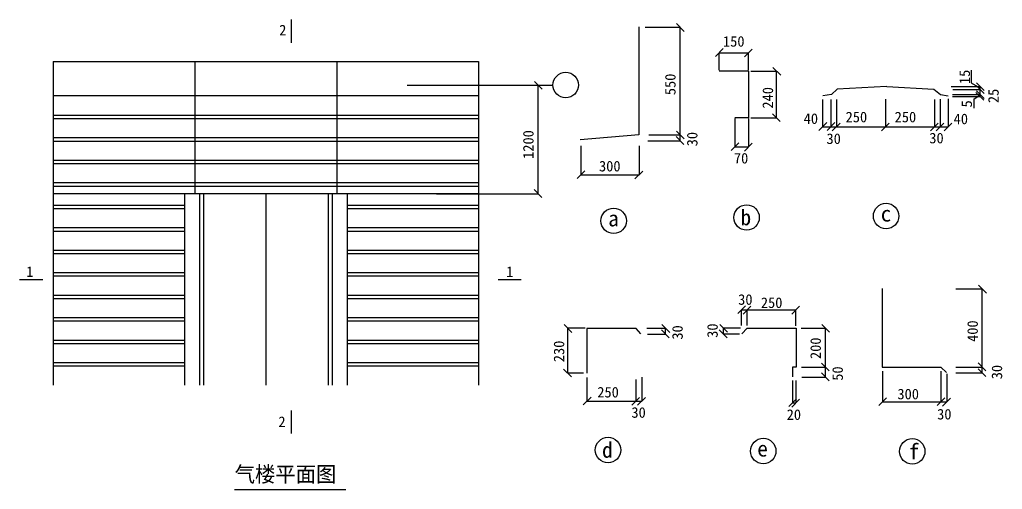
# Model space of a CAD drawing. Header units: metres. Extents: x 784 to 10835, y 2400 to 15104.
# Drawn here: x 784 to 10835, y 10300 to 15104 of the extents above; entities that cross this region are included whole.
import ezdxf

# ---------------------------------------------------------------- set-up
doc = ezdxf.new("R2010")
doc.units = ezdxf.units.M
for name, color, linetype in [('HZ', 7, 'Continuous'), ('TEXT', 6, 'Continuous'), ('WALL', 2, 'Continuous'), ('WINDOW', 4, 'Continuous')]:
    doc.layers.add(name, color=color, linetype=linetype)

# ---------------------------------------------------------------- blocks, each defined once
blk = doc.blocks.new('_ArchTick')
at = {"color": 5, "linetype": 'ByBlock'}
blk.add_lwpolyline([(-0.56, -0.56), (0.5, 0.5)], dxfattribs=at)

msp = doc.modelspace()

# ---------------------------------------------------------------- linework, layer by layer
for p, q in [((10514.81, 14587.65), (10514.81, 14458.53)), ((10514.81, 14458.53), (10605.65, 14404.82)), ((10546.16, 14294.84), (10604.09, 14330.19)), ((10546.16, 14198.79), (10546.16, 14294.84))]:
    msp.add_line(p, q)
at = {"layer": 'HZ'}
for p, q in [((1125.73, 14676.84), (5478.12, 14676.84)), ((1125.73, 14326.84), (5478.12, 14326.84)), ((1125.73, 14126.84), (5478.12, 14126.84)), ((1125.73, 14091.84), (5478.12, 14091.84)), ((1125.73, 13896.84), (5478.12, 13896.84)), ((1125.73, 13861.84), (5478.12, 13861.84)), ((1125.73, 13666.84), (5478.12, 13666.84)), ((1125.73, 13631.84), (5478.12, 13631.84)), ((1125.73, 13436.84), (5478.12, 13436.84)), ((1125.73, 13401.84), (5478.12, 13401.84)), ((1125.73, 13326.84), (5478.12, 13326.84)), ((1125.73, 13206.84), (2471.27, 13206.84)), ((1125.73, 13171.84), (2471.27, 13171.84)), ((4132.58, 13206.84), (5478.12, 13206.84)), ((4132.58, 13171.84), (5478.12, 13171.84)), ((1125.73, 12976.84), (2471.27, 12976.84)), ((4132.58, 12976.84), (5478.12, 12976.84)), ((1125.73, 12941.84), (2471.27, 12941.84)), ((4132.58, 12941.84), (5478.12, 12941.84)), ((1125.73, 12746.84), (2471.27, 12746.84)), ((1125.73, 12711.84), (2471.27, 12711.84)), ((4132.58, 12746.84), (5478.12, 12746.84)), ((4132.58, 12711.84), (5478.12, 12711.84)), ((1125.73, 12516.84), (2471.27, 12516.84)), ((1125.73, 12481.84), (2471.27, 12481.84)), ((4132.58, 12516.84), (5478.12, 12516.84)), ((4132.58, 12481.84), (5478.12, 12481.84)), ((1125.73, 12286.84), (2471.27, 12286.84)), ((4132.58, 12286.84), (5478.12, 12286.84)), ((1125.73, 12251.84), (2471.27, 12251.84)), ((4132.58, 12251.84), (5478.12, 12251.84)), ((1125.73, 12056.84), (2471.27, 12056.84)), ((1125.73, 12021.84), (2471.27, 12021.84)), ((4132.58, 12056.84), (5478.12, 12056.84)), ((4132.58, 12021.84), (5478.12, 12021.84)), ((1125.73, 11826.84), (2471.27, 11826.84)), ((1125.73, 11791.84), (2471.27, 11791.84)), ((4132.58, 11826.84), (5478.12, 11826.84)), ((4132.58, 11791.84), (5478.12, 11791.84)), ((1125.73, 11596.84), (2471.27, 11596.84)), ((1125.73, 11561.84), (2471.27, 11561.84)), ((4132.58, 11596.84), (5478.12, 11596.84)), ((4132.58, 11561.84), (5478.12, 11561.84)), ((2981.1, 10299.62), (4119.05, 10299.62))]:
    msp.add_line(p, q, dxfattribs=at)
for centre in [(6858.85, 13046.28), (8218.5, 13080.11), (9645.36, 13094.87), (6801.59, 10701.93), (8388.94, 10691.27), (9912.94, 10688.24)]:
    msp.add_circle(centre, 130.29, dxfattribs=at)
at = {"layer": 'TEXT'}
for p, q in [((7181.81, 15025.65), (7539.82, 15025.65)), ((7539.82, 13925.65), (7539.82, 15025.65)), ((7937.54, 14587.76), (7937.54, 14765.72)), ((7937.54, 14765.72), (8238.77, 14765.72)), ((8238.77, 14587.74), (8238.77, 14765.72)), ((8261.56, 14577.98), (8525.59, 14577.98)), ((8525.59, 14098.04), (8525.59, 14577.98)), ((4747.55, 14435.28), (6241.02, 14435.28)), ((5934.24, 14435.28), (6086.46, 14435.28)), ((6086.46, 13323.22), (6086.46, 14435.28)), ((10311.57, 14421), (10606.63, 14421)), ((10329.08, 14389.26), (10606.63, 14389.26)), ((10329.08, 14389.26), (10606.63, 14389.26)), ((10606.63, 14389.26), (10606.63, 14421)), ((10606.63, 14339.26), (10606.63, 14389.26)), ((8996.39, 14286.78), (8996.39, 14008.71)), ((9080.12, 14286.78), (9080.12, 14008.71)), ((9080.12, 14286.78), (9080.12, 14008.71)), ((9136.85, 14286.78), (9136.85, 14008.71)), ((9136.85, 14286.78), (9136.85, 14008.71)), ((9640.12, 14291.16), (9640.12, 14008.71)), ((9640.12, 14291.16), (9640.12, 14008.71)), ((10140.12, 14286.78), (10140.12, 14008.71)), ((10140.12, 14286.78), (10140.12, 14008.71)), ((10200.12, 14291.16), (10200.12, 14008.71)), ((10200.12, 14291.16), (10200.12, 14008.71)), ((10280.12, 14295.53), (10280.12, 14008.71)), ((10324.7, 14339.26), (10606.63, 14339.26)), ((10324.7, 14339.26), (10606.63, 14339.26)), ((10324.7, 14317.4), (10606.63, 14317.4)), ((10606.63, 14317.4), (10606.63, 14339.26)), ((8097.7, 14091.53), (8097.7, 13802.09)), ((8238.78, 14091.53), (8238.78, 13802.09)), ((8261.56, 14098.04), (8525.59, 14098.04)), ((8996.39, 14008.71), (9080.12, 14008.71)), ((9080.12, 14008.71), (9136.85, 14008.71)), ((9136.85, 14008.71), (9640.12, 14008.71)), ((9640.12, 14008.71), (10140.12, 14008.71)), ((10140.12, 14008.71), (10200.12, 14008.71)), ((10200.12, 14008.71), (10280.12, 14008.71)), ((7218.51, 13925.65), (7539.82, 13925.65)), ((7218.51, 13925.65), (7539.82, 13925.65)), ((7539.82, 13865.65), (7539.82, 13925.65)), ((6523.09, 13813.26), (6523.09, 13517.13)), ((7118.89, 13813.26), (7118.89, 13517.13)), ((7208.02, 13865.65), (7539.82, 13865.65)), ((8097.7, 13802.09), (8238.78, 13802.09)), ((6523.09, 13517.13), (7118.89, 13517.13)), ((5046.36, 13323.22), (6086.46, 13323.22)), ((10358.21, 12349.88), (10628.76, 12349.88)), ((10628.76, 11550.11), (10628.76, 12349.88)), ((8165.39, 11975.18), (8165.39, 12134.17)), ((8165.39, 12134.17), (8225.39, 12134.17)), ((8225.39, 11975.18), (8225.39, 12134.17)), ((8225.39, 11975.18), (8225.39, 12134.17)), ((8225.39, 12134.17), (8723.42, 12134.17)), ((8723.42, 11970.77), (8723.42, 12134.17)), ((6566.47, 11947.61), (6389.56, 11947.61)), ((6389.56, 11486.47), (6389.56, 11947.61)), ((7200.11, 11947.61), (7390.93, 11947.61)), ((7204.89, 11887.9), (7390.93, 11887.9)), ((7390.93, 11887.9), (7390.93, 11947.61)), ((8156.39, 11948.72), (7981.33, 11948.72)), ((7981.33, 11888.46), (7981.33, 11948.72)), ((8147.57, 11888.46), (7981.33, 11888.46)), ((8776.38, 11948.72), (9025.43, 11948.72)), ((9025.43, 11548.46), (9025.43, 11948.72)), ((6552.15, 11486.47), (6389.56, 11486.47)), ((8780.79, 11548.46), (9025.43, 11548.46)), ((8780.79, 11548.46), (9025.43, 11548.46)), ((9025.43, 11448.46), (9025.43, 11548.46)), ((9607.54, 11507.61), (9607.54, 11194.08)), ((10205.79, 11507.61), (10205.79, 11194.08)), ((10205.79, 11507.61), (10205.79, 11194.08)), ((10266.05, 11482.8), (10266.05, 11194.08)), ((10358.21, 11550.11), (10628.76, 11550.11)), ((10358.21, 11550.11), (10628.76, 11550.11)), ((10358.21, 11489.88), (10628.76, 11489.88)), ((10628.76, 11489.88), (10628.76, 11550.11)), ((6585.57, 11443.53), (6585.57, 11201.32)), ((7085.8, 11424.45), (7085.8, 11201.32)), ((7085.8, 11424.45), (7085.8, 11201.32)), ((7146.09, 11448.31), (7146.09, 11201.32)), ((8688.12, 11413.18), (8688.12, 11183.63)), ((8723.42, 11413.18), (8723.42, 11183.63)), ((8785.2, 11448.46), (9025.43, 11448.46)), ((6585.57, 11201.32), (7085.8, 11201.32)), ((7085.8, 11201.32), (7146.09, 11201.32)), ((8688.12, 11183.63), (8723.42, 11183.63)), ((9607.54, 11194.08), (10205.79, 11194.08)), ((10205.79, 11194.08), (10266.05, 11194.08))]:
    msp.add_line(p, q, dxfattribs=at)
msp.add_circle((6368.81, 14435.28), 130.29, dxfattribs=at)
at = {"layer": 'WALL'}
for p, q in [((3565.09, 14868.09), (3565.09, 15103.88)), ((7117.08, 15030.36), (7117.08, 13925.37)), ((8237.54, 14578.06), (7937.54, 14578.08)), ((8237.54, 14578.06), (8237.7, 14098.72)), ((9143.46, 14392.61), (9088.05, 14339.25)), ((9650.28, 14419.26), (9143.46, 14392.61)), ((9651.74, 14419.26), (10133.4, 14392.61)), ((10133.4, 14392.61), (10200.84, 14339.25)), ((9088.05, 14339.25), (9000.12, 14324.02)), ((10200.84, 14339.25), (10280.67, 14324.02)), ((8237.7, 14098.72), (8097.18, 14098.07)), ((7117.08, 13925.37), (6517.08, 13873.58)), ((1019.59, 12441.62), (783.8, 12441.62)), ((5912.95, 12441.8), (5677.16, 12441.8)), ((9605.79, 12353.35), (9605.79, 11549.88)), ((6585.8, 11946.47), (6585.8, 11487.83)), ((7089.08, 11946.47), (6585.8, 11946.47)), ((7137.17, 11891), (7089.08, 11946.47)), ((8168.83, 11890.87), (8225.39, 11948.46)), ((8225.39, 11948.46), (8725.39, 11948.46)), ((8725.39, 11948.46), (8725.39, 11549.31)), ((8725.39, 11549.31), (8687.68, 11549.31)), ((8687.68, 11549.31), (8687.68, 11450.92)), ((9605.79, 11549.88), (10205.1, 11549.88)), ((10205.1, 11549.88), (10264.71, 11495.76)), ((3565.09, 10869.21), (3565.09, 11105))]:
    msp.add_line(p, q, dxfattribs=at)
at = {"layer": 'WINDOW'}
for p, q in [((1125.73, 14676.84), (1125.73, 11366.84)), ((2576.53, 14676.84), (2576.53, 13326.84)), ((4027.33, 14676.84), (4027.33, 13326.84)), ((5478.12, 14676.84), (5478.12, 11366.84)), ((2471.27, 13325.36), (2471.27, 11366.84)), ((2623.92, 13325.36), (2623.92, 11366.84)), ((2664.63, 13325.36), (2664.63, 11366.84)), ((3301.93, 13326.84), (3301.93, 11366.84)), ((3939.23, 13325.36), (3939.23, 11366.84)), ((3979.93, 13325.36), (3979.93, 11366.84)), ((4132.58, 13325.36), (4132.58, 11366.84))]:
    msp.add_line(p, q, dxfattribs=at)

# ---------------------------------------------------------------- block references
at = {"layer": 'TEXT', "xscale": 75, "yscale": 75, "zscale": 75}
for p, rotation in [((7539.82, 15025.65), 90), ((7937.54, 14765.72), 180), ((8525.59, 14577.98), 90), ((6086.46, 14435.28), 90), ((10606.63, 14421), 90), ((10606.63, 14389.26), 90), ((10606.63, 14339.26), 90), ((10606.63, 14317.4), 270), ((8525.59, 14098.04), 270), ((8996.39, 14008.71), 180), ((9080.12, 14008.71), 180), ((7539.82, 13865.65), 270), ((7539.82, 13925.65), 90), ((8097.7, 13802.09), 180), ((6523.09, 13517.13), 180), ((6086.46, 13323.22), 270), ((10628.76, 12349.88), 90), ((8165.39, 12134.17), 180), ((6389.56, 11947.61), 90), ((7390.93, 11947.61), 90), ((7981.33, 11948.72), 90), ((9025.43, 11948.72), 90), ((7390.93, 11887.9), 270), ((7981.33, 11888.46), 270), ((9025.43, 11548.46), 270), ((10628.76, 11550.11), 270), ((6389.56, 11486.47), 270), ((9025.43, 11448.46), 270), ((10628.76, 11489.88), 270), ((6585.57, 11201.32), 180), ((8688.12, 11183.63), 180), ((9607.54, 11194.08), 180), ((10205.79, 11194.08), 180)]:
    msp.add_blockref('_ArchTick', p, dxfattribs=dict(at, rotation=rotation))
for p in [(8238.77, 14765.72), (9136.85, 14008.71), (9640.12, 14008.71), (10140.12, 14008.71), (10200.12, 14008.71), (10280.12, 14008.71), (8238.78, 13802.09), (7118.89, 13517.13), (8225.39, 12134.17), (8723.42, 12134.17), (7085.8, 11201.32), (7146.09, 11201.32), (8723.42, 11183.63), (10266.05, 11194.08)]:
    msp.add_blockref('_ArchTick', p, dxfattribs=at)

# ---------------------------------------------------------------- texts
for s, p in [('150', (7977.46, 14827.73)), ('40', (8802.53, 14037.62)), ('250', (9231.5, 14054.17)), ('250', (9733.13, 14054.17)), ('40', (10336.29, 14034.75)), ('30', (9036.09, 13832.26)), ('30', (10087.57, 13838.68)), ('70', (8089.03, 13632.86)), ('300', (6709.26, 13551.57)), ('30', (8132.66, 12187.31)), ('250', (8364.69, 12155.02)), ('250', (6691.78, 11239.5)), ('300', (9761.26, 11220.67)), ('30', (7040.65, 11031.84)), ('20', (8628.67, 11010.11)), ('30', (10167.73, 11014.28))]:
    msp.add_text(s, height=108).set_placement(p)
for s, p in [('15', (10503.06, 14444.98)), ('550', (7492.21, 14331.38)), ('240', (8489.33, 14194.11)), ('25', (10797.15, 14250.13)), ('5', (10523.8, 14205.76)), ('1200', (6039.99, 13679.74)), ('30', (7716.43, 13808.32)), ('30', (7565.62, 11830.84)), ('30', (7923.45, 11849.62)), ('400', (10583.89, 11807.6)), ('230', (6353.73, 11600.28)), ('200', (8978.3, 11632.53)), ('30', (10832.74, 11425.48)), ('50', (9203.42, 11410.48))]:
    msp.add_text(s, height=108, rotation=90).set_placement(p)
at = {"layer": 'HZ'}
for s, p in [('b', (8157.1, 13000.97)), ('a', (6803.5, 12989.89)), ('c', (9590.01, 13038.48)), ('d', (6740.19, 10622.83)), ('e', (8327.53, 10635.09)), ('f', (9875.62, 10606.38)), ('气楼平面图', (2982.79, 10374.07))]:
    msp.add_text(s, height=160, dxfattribs=at).set_placement(p)
at = {"layer": 'WALL'}
for s, p in [('2', (3438.3, 14943.09)), ('1', (851.12, 12472.51)), ('1', (5759.65, 12471.59)), ('2', (3430.17, 10937.08))]:
    msp.add_text(s, height=108, dxfattribs=at).set_placement(p)

doc.saveas('drawing.dxf')
